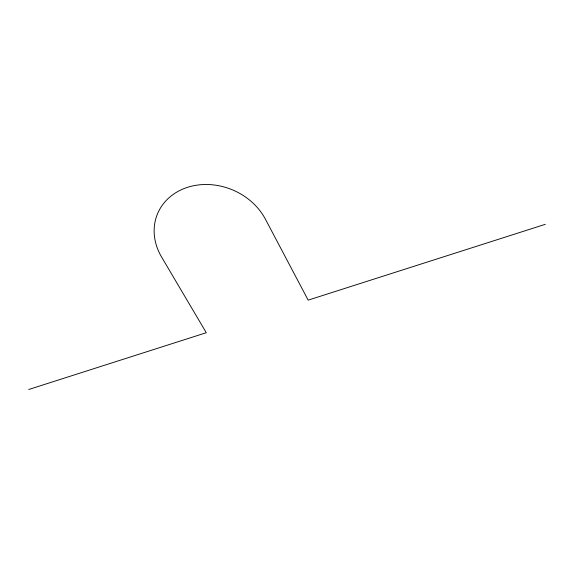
<?xml version="1.0" encoding="UTF-8"?>
<svg xmlns="http://www.w3.org/2000/svg" width="574" height="574" viewBox="0 0 574 574"><rect width="100%" height="100%" fill="white"/><g stroke="black" fill="none" stroke-linecap="round" stroke-linejoin="round"><path stroke-width="0.86" d="M28.7 389.502L206.281 332.719L161.581 257.023A59.947 50.993 22.8 0 1 185.495 188.021A59.947 50.993 22.8 0 1 265.425 219.211L308.173 300.137L545.3 224.312"/></g></svg>
